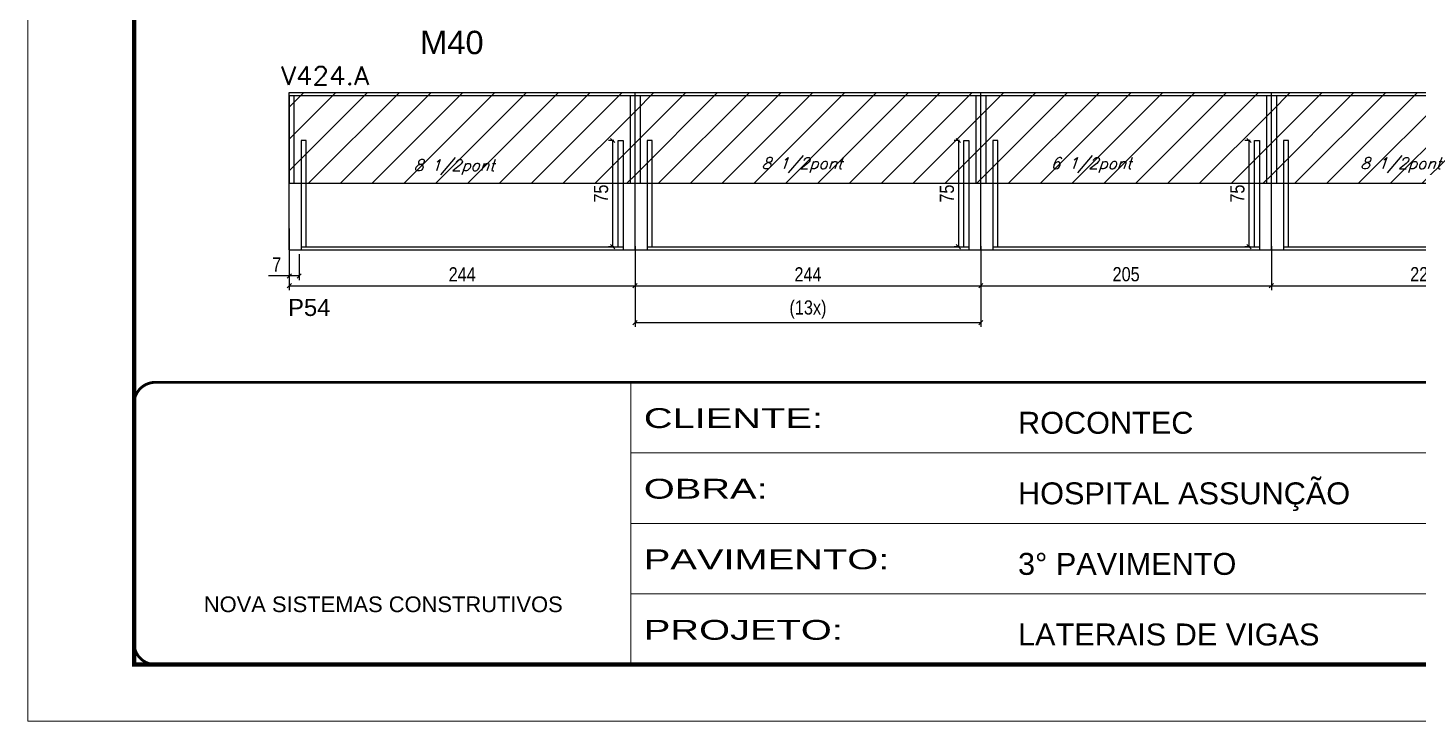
# Model space of a CAD drawing. Extents: x -21493 to -15213, y -12134 to 11887.
# Drawn here: x -16725 to -15744, y 3946 to 4435 of the extents above; entities that cross this region are included whole.
import ezdxf

# ---------------------------------------------------------------- set-up
doc = ezdxf.new("R2010")
doc.units = 0
doc.linetypes.add('CONTINUO', pattern=[0])
doc.linetypes.add('DASHED', pattern=[0.75, 0.5, -0.25])
for name, color, linetype in [('5', 5, 'Continuous'), ('COTA', 241, 'Continuous'), ('NOMENCLATURA', 7, 'Continuous'), ('Painéis', 200, 'Continuous'), ('SARR_2.2x7', 40, 'Continuous'), ('SARR_3.5x7', 81, 'Continuous'), ('texto', 7, 'Continuous')]:
    doc.layers.add(name, color=color, linetype=linetype)
for name, color, linetype, lineweight in [('Folhas', 255, 'Continuous', 9), ('Hachura', 251, 'Continuous', 9), ('SARRAFO DE PRESSAO', 251, 'DASHED', 9), ('Texto Seção', 7, 'Continuous', 15)]:
    doc.layers.add(name, color=color, linetype=linetype, lineweight=lineweight)
doc.styles.add('ARIAL', font='arial.ttf')
doc.styles.add('COTA TECNICA', font='techl___.ttf', dxfattribs={"height": 10})
doc.styles.add('REGUA-120', font='ROMANS.shx', dxfattribs={"height": 15})
doc.styles.add('Romans', font='romans.shx')
doc.styles.get("Standard").update_dxf_attribs({"font": 'arial.ttf'})
doc.styles.add('Tecnologia', font='')
doc.styles.get('Tecnologia').set_extended_font_data('Forgotten Futurist')
doc.dimstyles.new('PAINEL', dxfattribs={"dimtxt": 10, "dimasz": 3, "dimexe": 3, "dimexo": 3, "dimgap": 3, "dimtad": 1, "dimdec": 1, "dimzin": 12, "dimdsep": 46, "dimtxsty": 'COTA TECNICA', "dimblk1": 'OBLIQUE', "dimblk2": 'OBLIQUE', "dimsah": 1, "dimcen": 0.9, "dimclrd": 4, "dimclre": 4, "dimclrt": 240, "dimadec": 1, "dimazin": 3, "dimtfac": 1, "dimtdec": 1, "dimtmove": 0, "dimatfit": 3, "dimfxl": 1, "dimtolj": 1, "dimtzin": 12, "dimarcsym": 0})
pattern_1 = [(45, (-157032.198, -23747.117), (-11.2253202, 11.2253202), [])]

# ---------------------------------------------------------------- blocks, each defined once
blk = doc.blocks.new('_Oblique')
at = {"color": 0, "linetype": 'ByBlock', "lineweight": -2}
blk.add_line((-0.5, -0.5), (0.5, 0.5), dxfattribs=at)
blk = doc.blocks.new('*D1243')
at = {"layer": 'COTA', "color": 4, "linetype": 'ByBlock', "lineweight": -2, "transparency": 16777216}
for p, q in [((-16540.42, 4293.64), (-16540.42, 4250.17)), ((-16296.42, 4281.19), (-16296.42, 4250.17)), ((-16540.42, 4253.17), (-16296.42, 4253.17))]:
    blk.add_line(p, q, dxfattribs=at)
at = {"layer": 'Defpoints', "color": 0, "linetype": 'ByBlock', "transparency": 16777216}
for p in [(-16540.42, 4296.64), (-16296.42, 4284.19), (-16296.42, 4253.17)]:
    blk.add_point(p, dxfattribs=at)
at = {"layer": 'COTA', "color": 4, "linetype": 'ByBlock', "lineweight": -2, "transparency": 16777216, "xscale": 3, "yscale": 3, "zscale": 3, "rotation": 180}
blk.add_blockref('_Oblique', (-16540.42, 4253.17), dxfattribs=at)
at = {"layer": 'COTA', "color": 4, "linetype": 'ByBlock', "lineweight": -2, "transparency": 16777216, "xscale": 3, "yscale": 3, "zscale": 3}
blk.add_blockref('_Oblique', (-16296.42, 4253.17), dxfattribs=at)
at = {"layer": 'COTA', "color": 240, "linetype": 'ByBlock', "transparency": 16777216, "insert": (-16418.42, 4261.25), "char_height": 10, "attachment_point": 5, "style": 'COTA TECNICA'}
blk.add_mtext('\\A1;244', dxfattribs=at)
blk = doc.blocks.new('*D1244')
at = {"layer": 'COTA', "color": 4, "linetype": 'ByBlock', "lineweight": -2, "transparency": 16777216}
for p, q in [((-16296.42, 4281.19), (-16296.42, 4250.17)), ((-16052.42, 4281.19), (-16052.42, 4250.17)), ((-16296.42, 4253.17), (-16052.42, 4253.17))]:
    blk.add_line(p, q, dxfattribs=at)
at = {"layer": 'Defpoints', "color": 0, "linetype": 'ByBlock', "transparency": 16777216}
for p in [(-16296.42, 4284.19), (-16052.42, 4284.19), (-16052.42, 4253.17)]:
    blk.add_point(p, dxfattribs=at)
at = {"layer": 'COTA', "color": 4, "linetype": 'ByBlock', "lineweight": -2, "transparency": 16777216, "xscale": 3, "yscale": 3, "zscale": 3, "rotation": 180}
blk.add_blockref('_Oblique', (-16296.42, 4253.17), dxfattribs=at)
at = {"layer": 'COTA', "color": 4, "linetype": 'ByBlock', "lineweight": -2, "transparency": 16777216, "xscale": 3, "yscale": 3, "zscale": 3}
blk.add_blockref('_Oblique', (-16052.42, 4253.17), dxfattribs=at)
at = {"layer": 'COTA', "color": 240, "linetype": 'ByBlock', "transparency": 16777216, "insert": (-16174.42, 4261.25), "char_height": 10, "attachment_point": 5, "style": 'COTA TECNICA'}
blk.add_mtext('\\A1;244', dxfattribs=at)
blk = doc.blocks.new('*D1245')
at = {"layer": 'COTA', "color": 4, "lineweight": -2, "ltscale": 25, "transparency": 16777216}
for p, q in [((-16052.42, 4281.19), (-16052.42, 4250.17)), ((-15847.42, 4281.19), (-15847.42, 4250.17)), ((-16052.42, 4253.17), (-15847.42, 4253.17))]:
    blk.add_line(p, q, dxfattribs=at)
at = {"layer": 'Defpoints', "color": 0, "ltscale": 25, "transparency": 16777216}
for p in [(-16052.42, 4284.19), (-15847.42, 4284.19), (-15847.42, 4253.17)]:
    blk.add_point(p, dxfattribs=at)
at = {"layer": 'COTA', "color": 4, "lineweight": -2, "ltscale": 25, "transparency": 16777216, "xscale": 3, "yscale": 3, "zscale": 3, "rotation": 180}
blk.add_blockref('_Oblique', (-16052.42, 4253.17), dxfattribs=at)
at = {"layer": 'COTA', "color": 4, "lineweight": -2, "ltscale": 25, "transparency": 16777216, "xscale": 3, "yscale": 3, "zscale": 3}
blk.add_blockref('_Oblique', (-15847.42, 4253.17), dxfattribs=at)
at = {"layer": 'COTA', "color": 240, "ltscale": 25, "transparency": 16777216, "insert": (-15949.92, 4261.28), "char_height": 10, "attachment_point": 5, "style": 'COTA TECNICA'}
blk.add_mtext('\\A1;205', dxfattribs=at)
blk = doc.blocks.new('*D1246')
at = {"layer": 'COTA', "color": 4, "lineweight": -2, "ltscale": 25, "transparency": 16777216}
for p, q in [((-16296.42, 4281.19), (-16296.42, 4224.14)), ((-16052.42, 4281.19), (-16052.42, 4224.14)), ((-16296.42, 4227.14), (-16052.42, 4227.14))]:
    blk.add_line(p, q, dxfattribs=at)
at = {"layer": 'Defpoints', "color": 0, "ltscale": 25, "transparency": 16777216}
for p in [(-16296.42, 4284.19), (-16052.42, 4284.19), (-16052.42, 4227.14)]:
    blk.add_point(p, dxfattribs=at)
at = {"layer": 'COTA', "color": 4, "lineweight": -2, "ltscale": 25, "transparency": 16777216, "xscale": 3, "yscale": 3, "zscale": 3, "rotation": 180}
blk.add_blockref('_Oblique', (-16296.42, 4227.14), dxfattribs=at)
at = {"layer": 'COTA', "color": 4, "lineweight": -2, "ltscale": 25, "transparency": 16777216, "xscale": 3, "yscale": 3, "zscale": 3}
blk.add_blockref('_Oblique', (-16052.42, 4227.14), dxfattribs=at)
at = {"layer": 'COTA', "color": 240, "ltscale": 25, "transparency": 16777216, "insert": (-16174.42, 4236.36), "char_height": 10, "attachment_point": 5, "style": 'COTA TECNICA'}
blk.add_mtext('\\A1;(13x)', dxfattribs=at)
blk = doc.blocks.new('*D1247')
at = {"layer": 'COTA', "color": 4, "lineweight": -2, "ltscale": 25, "transparency": 16777216}
for p, q in [((-15847.42, 4281.19), (-15847.42, 4250.17)), ((-15622.92, 4281.19), (-15622.92, 4250.17)), ((-15847.42, 4253.17), (-15622.92, 4253.17))]:
    blk.add_line(p, q, dxfattribs=at)
at = {"layer": 'Defpoints', "color": 0, "ltscale": 25, "transparency": 16777216}
for p in [(-15847.42, 4284.19), (-15622.92, 4284.19), (-15622.92, 4253.17)]:
    blk.add_point(p, dxfattribs=at)
at = {"layer": 'COTA', "color": 4, "lineweight": -2, "ltscale": 25, "transparency": 16777216, "xscale": 3, "yscale": 3, "zscale": 3, "rotation": 180}
blk.add_blockref('_Oblique', (-15847.42, 4253.17), dxfattribs=at)
at = {"layer": 'COTA', "color": 4, "lineweight": -2, "ltscale": 25, "transparency": 16777216, "xscale": 3, "yscale": 3, "zscale": 3}
blk.add_blockref('_Oblique', (-15622.92, 4253.17), dxfattribs=at)
at = {"layer": 'COTA', "color": 240, "ltscale": 25, "transparency": 16777216, "insert": (-15735.17, 4261.28), "char_height": 10, "attachment_point": 5, "style": 'COTA TECNICA'}
blk.add_mtext('\\A1;224.5', dxfattribs=at)
blk = doc.blocks.new('*D1248')
at = {"layer": 'COTA', "color": 4, "lineweight": -2, "ltscale": 25, "transparency": 16777216}
for p, q in [((-16540.42, 4275.47), (-16540.42, 4257.15)), ((-16533.44, 4275.47), (-16533.44, 4257.15)), ((-16540.42, 4260.15), (-16555.15, 4260.15)), ((-16533.44, 4260.15), (-16540.42, 4260.15))]:
    blk.add_line(p, q, dxfattribs=at)
at = {"layer": 'Defpoints', "color": 0, "ltscale": 25, "transparency": 16777216}
for p in [(-16540.42, 4278.47), (-16533.44, 4278.47), (-16540.42, 4260.15)]:
    blk.add_point(p, dxfattribs=at)
at = {"layer": 'COTA', "color": 4, "lineweight": -2, "ltscale": 25, "transparency": 16777216, "xscale": 3, "yscale": 3, "zscale": 3, "rotation": 180}
blk.add_blockref('_Oblique', (-16540.42, 4260.15), dxfattribs=at)
at = {"layer": 'COTA', "color": 4, "lineweight": -2, "ltscale": 25, "transparency": 16777216, "xscale": 3, "yscale": 3, "zscale": 3}
blk.add_blockref('_Oblique', (-16533.44, 4260.15), dxfattribs=at)
at = {"layer": 'COTA', "color": 240, "ltscale": 25, "transparency": 16777216, "insert": (-16549.29, 4268.22), "char_height": 10, "attachment_point": 5, "style": 'COTA TECNICA'}
blk.add_mtext('\\A1;7', dxfattribs=at)
blk = doc.blocks.new('*D1423')
at = {"layer": 'COTA', "color": 4, "lineweight": -2, "ltscale": 25, "transparency": 16777216}
for p, q in [((-16311.42, 4355.73), (-16315.25, 4355.73)), ((-16312.25, 4355.73), (-16312.25, 4280.73)), ((-16311.42, 4280.73), (-16315.25, 4280.73))]:
    blk.add_line(p, q, dxfattribs=at)
at = {"layer": 'Defpoints', "color": 0, "ltscale": 25, "transparency": 16777216}
for p in [(-16308.42, 4355.73), (-16312.25, 4280.73), (-16308.42, 4280.73)]:
    blk.add_point(p, dxfattribs=at)
at = {"layer": 'COTA', "color": 4, "lineweight": -2, "ltscale": 25, "transparency": 16777216, "xscale": 3, "yscale": 3, "zscale": 3}
for p, rotation in [((-16312.25, 4355.73), 90), ((-16312.25, 4280.73), 270)]:
    blk.add_blockref('_Oblique', p, dxfattribs=dict(at, rotation=rotation))
at = {"layer": 'COTA', "color": 240, "ltscale": 25, "transparency": 16777216, "insert": (-16320.36, 4318.23), "char_height": 10, "attachment_point": 5, "rotation": 90, "style": 'COTA TECNICA'}
blk.add_mtext('\\A1;75', dxfattribs=at)
blk = doc.blocks.new('*D1424')
at = {"layer": 'COTA', "color": 4, "lineweight": -2, "ltscale": 25, "transparency": 16777216}
for p, q in [((-16067.42, 4355.73), (-16071.25, 4355.73)), ((-16068.25, 4355.73), (-16068.25, 4280.73)), ((-16067.42, 4280.73), (-16071.25, 4280.73))]:
    blk.add_line(p, q, dxfattribs=at)
at = {"layer": 'Defpoints', "color": 0, "ltscale": 25, "transparency": 16777216}
for p in [(-16064.42, 4355.73), (-16068.25, 4280.73), (-16064.42, 4280.73)]:
    blk.add_point(p, dxfattribs=at)
at = {"layer": 'COTA', "color": 4, "lineweight": -2, "ltscale": 25, "transparency": 16777216, "xscale": 3, "yscale": 3, "zscale": 3}
for p, rotation in [((-16068.25, 4355.73), 90), ((-16068.25, 4280.73), 270)]:
    blk.add_blockref('_Oblique', p, dxfattribs=dict(at, rotation=rotation))
at = {"layer": 'COTA', "color": 240, "ltscale": 25, "transparency": 16777216, "insert": (-16076.36, 4318.23), "char_height": 10, "attachment_point": 5, "rotation": 90, "style": 'COTA TECNICA'}
blk.add_mtext('\\A1;75', dxfattribs=at)
blk = doc.blocks.new('*D1425')
at = {"layer": 'COTA', "color": 4, "lineweight": -2, "ltscale": 25, "transparency": 16777216}
for p, q in [((-15862.42, 4355.73), (-15866.25, 4355.73)), ((-15863.25, 4355.73), (-15863.25, 4280.73)), ((-15862.42, 4280.73), (-15866.25, 4280.73))]:
    blk.add_line(p, q, dxfattribs=at)
at = {"layer": 'Defpoints', "color": 0, "ltscale": 25, "transparency": 16777216}
for p in [(-15859.42, 4355.73), (-15863.25, 4280.73), (-15859.42, 4280.73)]:
    blk.add_point(p, dxfattribs=at)
at = {"layer": 'COTA', "color": 4, "lineweight": -2, "ltscale": 25, "transparency": 16777216, "xscale": 3, "yscale": 3, "zscale": 3}
for p, rotation in [((-15863.25, 4355.73), 90), ((-15863.25, 4280.73), 270)]:
    blk.add_blockref('_Oblique', p, dxfattribs=dict(at, rotation=rotation))
at = {"layer": 'COTA', "color": 240, "ltscale": 25, "transparency": 16777216, "insert": (-15871.36, 4318.23), "char_height": 10, "attachment_point": 5, "rotation": 90, "style": 'COTA TECNICA'}
blk.add_mtext('\\A1;75', dxfattribs=at)
blk = doc.blocks.new('9999999999')
at = {"color": 30, "linetype": 'CONTINUO'}
for p, q in [((98564.56, 34230.21), (98564.56, 34429.45)), ((98564.56, 34379.64), (99583.98, 34379.64)), ((98564.56, 34329.83), (99487.98, 34329.83)), ((98564.56, 34280.02), (99487.98, 34280.02))]:
    blk.add_line(p, q, dxfattribs=at)
at = {"color": 30, "linetype": 'CONTINUO', "const_width": 2}
blk.add_lwpolyline([(99583.98, 34230.21), (99583.98, 34414.45, 0.414214), (99568.98, 34429.45), (98228.98, 34429.45, 0.414214), (98213.98, 34414.45), (98213.98, 34245.21, 0.414214), (98228.98, 34230.21), (99583.98, 34230.21)], format="xyb", dxfattribs=at)
at = {"layer": 'Folhas'}
blk.add_lwpolyline([(98138.98, 34190.21), (99623.98, 34190.21), (99623.98, 35240.21), (98138.98, 35240.21)], close=True, dxfattribs=at)
at = {"layer": 'Folhas', "color": 30, "const_width": 3}
blk.add_lwpolyline([(98213.98, 34230.21), (99583.98, 34230.21), (99583.98, 35200.21), (98213.98, 35200.21)], close=True, dxfattribs=at)
at = {"color": 7, "linetype": 'Continuous', "ltscale": 5, "style": 'ARIAL'}
for s, height, p in [('ROCONTEC', 15.483, (98837.68, 34393.13)), ('HOSPITAL ASSUNÇÃO', 15.4829, (98837.68, 34343.32)), ('3° PAVIMENTO', 15.4829, (98837.68, 34293.51)), ('NOVA SISTEMAS CONSTRUTIVOS', 11.0592, (98263.19, 34267.21)), ('LATERAIS DE VIGAS', 15.4829, (98837.68, 34243.7))]:
    blk.add_text(s, height=height, dxfattribs=at).set_placement(p)
at = {"layer": 'Folhas', "color": 7, "style": 'Tecnologia', "width": 1.5}
for s, p in [('CLIENTE:', (98573.65, 34397.17)), ('OBRA:', (98573.65, 34347.31)), ('PAVIMENTO:', (98573.65, 34297.5)), ('PROJETO:', (98573.65, 34247.69))]:
    blk.add_text(s, height=14, dxfattribs=at).set_placement(p)

msp = doc.modelspace()

# ---------------------------------------------------------------- hatches: boundary and pattern name
at = {"layer": 'Hachura', "ltscale": 25}
h = msp.add_hatch(dxfattribs=at)
h.set_pattern_fill('ANSI31', color=256, scale=5)
h.set_pattern_definition(pattern_1)
h.paths.add_polyline_path([(-16296.42, 4325.53), (-16296.42, 4389.53), (-16540.42, 4389.53), (-16540.42, 4325.53)])
h = msp.add_hatch(dxfattribs=at)
h.set_pattern_fill('ANSI31', color=256, scale=5)
h.set_pattern_definition(pattern_1)
h.paths.add_polyline_path([(-16052.42, 4325.53), (-16052.42, 4389.53), (-16296.42, 4389.53), (-16296.42, 4325.53)])
h = msp.add_hatch(dxfattribs=at)
h.set_pattern_fill('ANSI31', color=256, scale=5)
h.set_pattern_definition(pattern_1)
h.paths.add_polyline_path([(-15847.42, 4325.53), (-15847.42, 4389.53), (-16052.42, 4389.53), (-16052.42, 4325.53)])
h = msp.add_hatch(dxfattribs=at)
h.set_pattern_fill('ANSI31', color=256, scale=5)
h.set_pattern_definition(pattern_1)
h.paths.add_polyline_path([(-15847.42, 4389.53), (-15847.42, 4325.53), (-15624.92, 4325.53), (-15624.92, 4389.53)])

# ---------------------------------------------------------------- linework, layer by layer
at = {"layer": 'COTA', "linetype": 'ByBlock'}
msp.add_line((-16540.42, 4308.53), (-16540.42, 4325.53), dxfattribs=at)
at = {"layer": 'Painéis', "linetype": 'ByBlock'}
for p, q in [((-16540.42, 4389.53), (-15622.92, 4389.53)), ((-16540.42, 4278.53), (-16540.42, 4389.53)), ((-16296.42, 4278.53), (-16296.42, 4389.53)), ((-16052.42, 4278.53), (-16052.42, 4389.53)), ((-15847.42, 4278.53), (-15847.42, 4389.53)), ((-16540.42, 4325.53), (-15622.92, 4325.53)), ((-16540.42, 4278.53), (-15622.92, 4278.53))]:
    msp.add_line(p, q, dxfattribs=at)
at = {"layer": 'SARR_2.2x7', "linetype": 'Continuous'}
for p, q in [((-16540.42, 4387.33), (-16540.42, 4389.53)), ((-16296.42, 4387.33), (-16540.42, 4387.33)), ((-16052.42, 4387.33), (-16296.42, 4387.33)), ((-15847.42, 4387.33), (-16052.42, 4387.33)), ((-16052.42, 4387.33), (-16052.42, 4387.33)), ((-15624.92, 4387.33), (-15847.42, 4387.33))]:
    msp.add_line(p, q, dxfattribs=at)
at = {"layer": 'SARR_2.2x7', "linetype": 'Continuous', "ltscale": 50}
for p, q in [((-16531.92, 4280.73), (-16304.92, 4280.73)), ((-16287.92, 4280.73), (-16060.92, 4280.73)), ((-16043.92, 4280.73), (-15855.92, 4280.73)), ((-15838.92, 4280.73), (-15633.42, 4280.73))]:
    msp.add_line(p, q, dxfattribs=at)
at = {"layer": 'SARR_3.5x7'}
for p, q in [((-16540.42, 4325.53), (-16540.42, 4389.53)), ((-16540.42, 4387.33), (-16540.42, 4325.53)), ((-16536.92, 4325.53), (-16536.92, 4387.33)), ((-16299.92, 4387.33), (-16299.92, 4325.53)), ((-16292.92, 4387.33), (-16292.92, 4325.53)), ((-16055.92, 4387.33), (-16055.92, 4325.53)), ((-16048.92, 4387.33), (-16048.92, 4325.53)), ((-15850.92, 4387.33), (-15850.92, 4325.53)), ((-15843.92, 4387.33), (-15843.92, 4325.53))]:
    msp.add_line(p, q, dxfattribs=at)
for points in [[(-16528.42, 4280.73), (-16528.42, 4355.73), (-16531.92, 4355.73), (-16531.92, 4278.53)], [(-16308.42, 4280.73), (-16308.42, 4355.73), (-16304.92, 4355.73), (-16304.92, 4278.53)], [(-16284.42, 4280.73), (-16284.42, 4355.73), (-16287.92, 4355.73), (-16287.92, 4278.53)], [(-16064.42, 4280.73), (-16064.42, 4355.73), (-16060.92, 4355.73), (-16060.92, 4278.53)], [(-16040.42, 4280.73), (-16040.42, 4355.73), (-16043.92, 4355.73), (-16043.92, 4278.53)], [(-15859.42, 4280.73), (-15859.42, 4355.73), (-15855.92, 4355.73), (-15855.92, 4278.53)], [(-15835.42, 4280.73), (-15835.42, 4355.73), (-15838.92, 4355.73), (-15838.92, 4278.53)]]:
    msp.add_lwpolyline(points, dxfattribs=at)

# ---------------------------------------------------------------- block references
at = {"layer": 'SARRAFO DE PRESSAO', "color": 6, "linetype": 'ByBlock'}
msp.add_blockref('9999999999', (-114863.89, -30244.42), dxfattribs=at)

# ---------------------------------------------------------------- texts
at = {"layer": '5', "linetype": 'Continuous'}
msp.add_text('P54', height=12, rotation=0.00004, dxfattribs=at).set_placement((-16541.24, 4231.86))
at = {"layer": 'NOMENCLATURA', "linetype": 'Continuous'}
msp.add_text('M40', height=16.5, dxfattribs=at).set_placement((-16448.1, 4416.68))
at = {"layer": 'texto', "color": 2, "char_height": 8, "attachment_point": 5, "style": 'Romans'}
for s, insert in [('{\\Q19;\\C256;8 1/2pont}', (-16424.11, 4336.91)), ('{\\Q19;\\C256;8 1/2pont}', (-16178.62, 4338.29)), ('{\\Q19;\\C256;6 1/2pont}', (-15974.59, 4338.29)), ('{\\Q19;\\C256;8 1/2pont}', (-15756.19, 4338.29))]:
    msp.add_mtext(s, dxfattribs=dict(at, insert=insert))
at = {"layer": 'Texto Seção', "style": 'REGUA-120', "width": 1.05}
msp.add_text('V424.A', height=13, dxfattribs=at).set_placement((-16546.25, 4394.91))

# ---------------------------------------------------------------- dimensions: what is measured, and where the dimension line sits
at = {"layer": 'COTA', "ltscale": 25}
for base, p1, p2, picture, middle in [((-16312.25, 4280.73), (-16308.42, 4355.73), (-16308.42, 4280.73), '*D1423', (-16320.36, 4318.23)), ((-16068.25, 4280.73), (-16064.42, 4355.73), (-16064.42, 4280.73), '*D1424', (-16076.36, 4318.23)), ((-15863.25, 4280.73), (-15859.42, 4355.73), (-15859.42, 4280.73), '*D1425', (-15871.36, 4318.23))]:
    dim = msp.add_linear_dim(base=base, p1=p1, p2=p2, angle=90, dimstyle='PAINEL', dxfattribs=at)
    dim.commit()
    dim.dimension.update_dxf_attribs({"geometry": picture, "text_midpoint": middle})
at = {"layer": 'COTA', "linetype": 'ByBlock'}
dim = msp.add_linear_dim(base=(-16296.42, 4253.17), p1=(-16540.42, 4296.64), p2=(-16296.42, 4284.19), dimstyle='PAINEL', dxfattribs=at)
dim.commit()
dim.dimension.update_dxf_attribs({"geometry": '*D1243', "text_midpoint": (-16418.42, 4261.25)})
at = {"layer": 'COTA', "ltscale": 25}
for base, p1, p2, picture, middle in [((-16540.42, 4260.15), (-16533.44, 4278.47), (-16540.42, 4278.47), '*D1248', (-16549.29, 4268.22)), ((-15847.42, 4253.17), (-16052.42, 4284.19), (-15847.42, 4284.19), '*D1245', (-15949.92, 4261.28)), ((-15622.92, 4253.17), (-15847.42, 4284.19), (-15622.92, 4284.19), '*D1247', (-15735.17, 4261.28))]:
    dim = msp.add_linear_dim(base=base, p1=p1, p2=p2, dimstyle='PAINEL', dxfattribs=at)
    dim.commit()
    dim.dimension.update_dxf_attribs({"geometry": picture, "text_midpoint": middle})
at = {"layer": 'COTA', "linetype": 'ByBlock'}
dim = msp.add_linear_dim(base=(-16052.42, 4253.17), p1=(-16296.42, 4284.19), p2=(-16052.42, 4284.19), dimstyle='PAINEL', override={"dimtmove": 1}, dxfattribs=at)
dim.commit()
dim.dimension.update_dxf_attribs({"geometry": '*D1244', "text_midpoint": (-16174.42, 4261.25)})
at = {"layer": 'COTA', "ltscale": 25}
dim = msp.add_linear_dim(base=(-16052.42, 4227.14), p1=(-16296.42, 4284.19), p2=(-16052.42, 4284.19), text='(13x)', dimstyle='PAINEL', dxfattribs=at)
dim.commit()
dim.dimension.update_dxf_attribs({"geometry": '*D1246', "text_midpoint": (-16174.42, 4236.36)})

doc.saveas('drawing.dxf')
